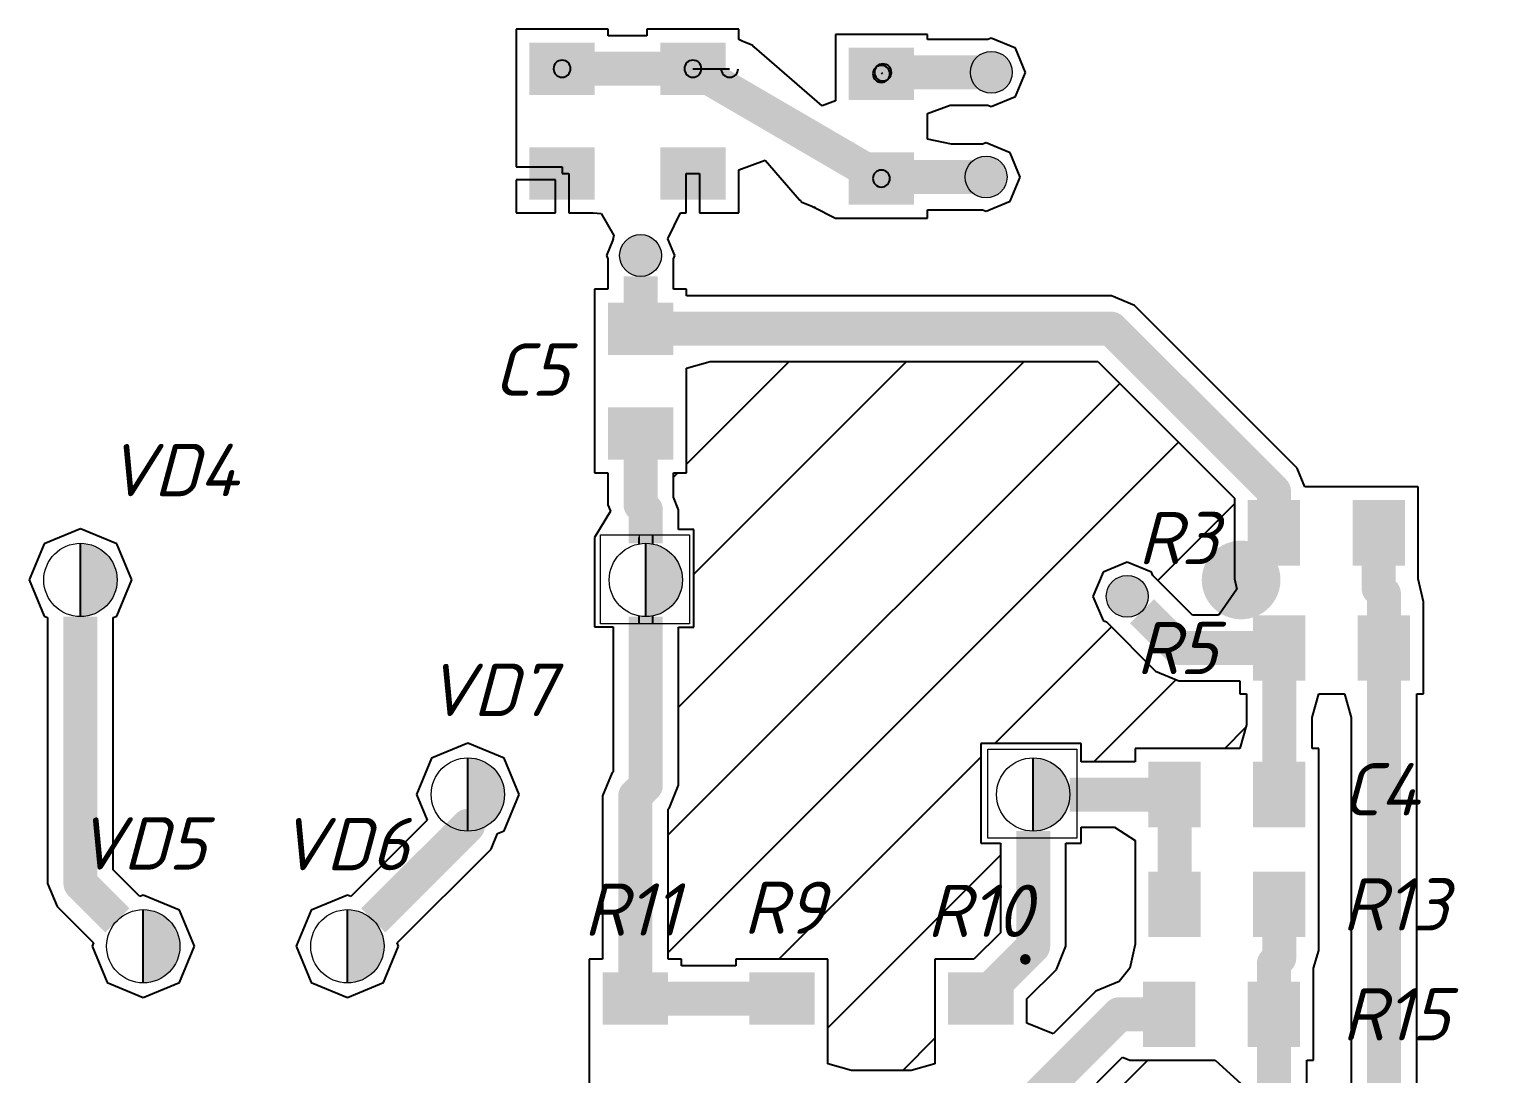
# Model space of a CAD drawing. Header units: millimetres. Extents: x -963 to 6553, y -1367 to 496.
# Drawn here: x 783.12 to 811.04, y 211.95 to 231.91 of the extents above; entities that cross this region are included whole.
import ezdxf

# ---------------------------------------------------------------- set-up
doc = ezdxf.new("R2010")
doc.units = ezdxf.units.MM
doc.header["$LTSCALE"] = 0.5
doc.layers.add('2-штриховка', color=7, linetype='Continuous', true_color=0x00c7c7)
doc.layers.add('4-текст', color=7, linetype='Continuous', true_color=0x00ad00)
doc.layers.add('BottomSolder', color=6, linetype='Continuous', plot=False)
for name, color, linetype in [('TopLayer', 1, 'Continuous'), ('TopOverlay', 2, 'Continuous'), ('TopPaste', 8, 'Continuous')]:
    doc.layers.add(name, color=color, linetype=linetype)
doc.layers.add('Для ПП', color=30, linetype='Continuous', lineweight=20)
doc.styles.get("Standard").update_dxf_attribs({"font": 'isocpeui.ttf', "width": 0.9})

msp = doc.modelspace()

# ---------------------------------------------------------------- hatches: boundary and pattern name
at = {"layer": '2-штриховка'}
h = msp.add_hatch(color=256, dxfattribs=at)
h.dxf.hatch_style = 1
h.paths.add_polyline_path([(801.0949784580497, 231.0876046878223, 1), (801.8949784580496, 231.0876046878223, 1)])
h = msp.add_hatch(color=256, dxfattribs=at)
h.dxf.hatch_style = 1
h.paths.add_polyline_path([(800.99497590706, 229.0876035200001, 1), (801.79497590706, 229.0876035200001, 1)])
h = msp.add_hatch(color=256, dxfattribs=at)
h.dxf.hatch_style = 1
h.paths.add_polyline_path([(794.3949764070601, 227.58760398, 1), (795.19497640706, 227.58760398, 1)])
h = msp.add_hatch(dxfattribs=at)
h.set_pattern_fill('ANSI31', color=256, scale=0.5)
h.set_pattern_definition([(45, (700.0405685470602, 0), (-1.122532015133644, 1.122532015133644), [])])
h.paths.add_polyline_path([(806.1409862270601, 222.94850734), (803.5286190870601, 225.56087448), (796.1245952870601, 225.56087448), (795.6739865870601, 225.43357984), (795.6739865870601, 224.94158438), (795.6739840470601, 223.43358638), (795.4216909270601, 223.43358638), (795.4216909270601, 222.9665642), (795.5216653270601, 222.72520578), (795.5216653270601, 222.3501902067328), (795.8151370350298, 222.3501902067328), (795.8151370350299, 220.4866072474536), (795.5216653270616, 220.4866072474538), (795.5216653270601, 217.46420538), (795.3216657270601, 216.9813635543701), (795.3216657270601, 214.14160598), (795.5739588470601, 214.14160598), (795.5739588470601, 214.01431388), (796.6159532070601, 214.01431388), (796.6159532070601, 214.14160598), (798.3739532470601, 214.14160598), (798.3739532470601, 212.64161152), (798.3739557870601, 212.63360798), (798.3739557870601, 212.14161252), (798.8245644870601, 212.01431788), (799.9653851670602, 212.01431788), (800.4159938670601, 212.14161252), (800.4159938670601, 212.63360798), (800.4159964070601, 214.14160598), (801.1626979870601, 214.14160598), (801.6682875270601, 214.64719552), (801.6682875270601, 216.3605210329274), (801.2955356901981, 216.3605210329274), (801.2955356901981, 218.263843768956), (803.2139717845217, 218.2638437689562), (803.2139717845217, 217.91428068), (804.2409646270602, 217.91428068), (804.2409646270602, 218.1665738), (805.7409590870601, 218.1665738), (805.7489626270601, 218.16657634), (806.2409580870601, 218.16657634), (806.3682527270602, 218.61718504), (806.3682527270602, 219.20856816), (806.2409606270602, 219.20856816), (806.2409606270602, 219.46086128), (805.0776152270602, 219.46086128), (804.6344665070601, 219.64441946), (803.6940162670602, 220.5848697), (803.6286976270601, 220.61192578), (803.4372146470602, 221.07420578), (803.6286976270601, 221.53648578), (804.0909776270602, 221.72796876), (804.5532576270601, 221.53648578), (804.5803137070601, 221.47116714), (805.3372057670601, 220.71427508), (805.8214389870601, 220.71427508), (805.8551498670602, 220.73321586), (806.1833407270601, 221.21427662), (806.1409836870602, 221.40856376), (806.1409862270601, 221.42516012)])
h.paths.add_polyline_path([(806.2682783270601, 210.59716552), (806.2682783270601, 211.76130594), (805.7682793270601, 212.20857708), (805.6489856870602, 212.20857708), (804.1409927670601, 212.20858216), (804.1409927670601, 212.20857962), (804.0017296470602, 212.26626556), (802.6799263470601, 210.94446226), (802.1739964470602, 210.7348992680284), (802.1739964470602, 210.63361198), (800.4159964070601, 210.63361198), (800.4159964070601, 210.76090408), (799.3074845270602, 210.76090408), (799.3074845270602, 203.41408362), (799.8074835270601, 203.15047988), (799.9113695270602, 203.22161766), (799.9113695270602, 203.98066618), (800.0949277070602, 204.4238149)])
h.paths.add_polyline_path([(805.0644707270601, 206.91365498), (804.5644717270601, 207.12076404), (801.1647833270601, 203.72107564), (801.1647833270601, 202.62760818), (800.9812251470602, 202.18445946), (799.2912107470601, 200.49444506), (798.8480620270601, 200.31088688), (798.1597753670601, 200.31088688), (798.1486273070601, 200.2839705), (797.4950040270602, 200.0132319), (796.8413807470602, 200.2839705), (796.5706421470601, 200.93759378), (796.6511017270601, 201.13183774), (796.3170104470602, 201.63183928), (795.9640444270601, 201.63183928), (795.5208957070602, 201.81539746), (795.4836313670602, 201.8526618), (795.0216917270601, 201.66131852), (795.0216917270601, 198.03025644), (795.0489916470601, 197.54156298), (795.1238505270601, 197.0725723), (795.4663263470601, 196.9307133), (795.6827673670601, 196.71427228), (796.4160044070601, 196.71427228), (796.4160044070601, 196.84156438), (798.1740044470602, 196.84156438), (798.1740044470602, 196.71427228), (799.5133870870601, 196.71427228), (799.5298285070602, 196.7307137), (799.6409941470602, 196.77675882), (799.6409941470602, 197.14156378), (805.0644707270601, 197.14156378)])
h.paths.add_polyline_path([(805.0644707270601, 195.43356618), (799.6409941470602, 195.43356618), (799.6409941470602, 195.46085848), (798.6212806670601, 195.46085848), (798.1740095270601, 194.96085948), (798.1740095270601, 194.84156584), (798.1740044470602, 193.33357038), (797.9217113270602, 193.33357038), (797.9217113270602, 192.72799628), (798.0950053670601, 192.26605664), (798.7868937470602, 191.9794659), (798.8138939470601, 191.91428188), (799.6409941470602, 191.91428188), (799.6409941470602, 191.94157418), (805.0644707270601, 191.94157418)])
h.paths.add_polyline_path([(831.3682535270601, 156.3104491), (831.2265316870602, 156.36915104), (830.9082392070601, 157.13757978), (831.1664175070601, 157.76088054), (830.9281223270601, 158.26088208), (825.2212782670601, 158.26088208), (825.0596174270601, 158.08016362), (825.2200692270601, 157.51853152), (825.2242856270601, 157.51429988), (825.6949984270601, 157.51429988), (826.1381471470601, 157.3307417), (827.1039288070601, 156.36496004), (827.7722822426373, 156.1437432208475), (828.0614096523865, 155.48759578), (827.7722822426373, 154.7914282417014), (827.0926823798756, 154.5382409986712), (826.4504659149271, 154.8126273809079), (826.2176313670601, 155.4786626), (825.4354078870601, 156.26088608), (824.7740020470601, 156.26088608), (824.7740020470601, 156.13359398), (823.3104845270601, 156.13359398), (823.3104845270601, 151.75837032), (827.6002016270601, 147.46865322), (827.8949940270601, 147.59076118), (828.8164933270601, 147.20906268), (829.1981918270601, 146.28756338), (828.8164933270601, 145.36606408), (828.6270144070601, 145.28757808), (828.6270144070601, 144.78757908), (828.8164933270601, 144.70909308), (829.0820350870601, 144.06801994), (829.6601314670601, 143.93900826), (831.3682535270601, 145.64713032)])
h = msp.add_hatch(color=256, dxfattribs=at)
h.dxf.hatch_style = 1
h.paths.add_polyline_path([(784.0949800270602, 222.08759098), (784.0949800270602, 220.68759098, 0.4142135623730951), (784.7949800270602, 221.38759098, 0.4142135623730951)])
h = msp.add_hatch(color=256, dxfattribs=at)
h.dxf.hatch_style = 1
h.paths.add_polyline_path([(794.89495842706, 222.0875909800001), (794.89495842706, 220.6875909800001, 0.4142135623730951), (795.5949584270601, 221.3875909800001, 0.4142135623730951)])
h = msp.add_hatch(color=256, dxfattribs=at)
h.dxf.hatch_style = 1
h.paths.add_polyline_path([(803.6909776270602, 221.0742057799999, 1), (804.4909776270601, 221.0742057799999, 1)])
h = msp.add_hatch(color=256, dxfattribs=at)
h.dxf.hatch_style = 1
h.paths.add_polyline_path([(791.4949652270601, 217.98757378), (791.4949652270601, 216.58757378, 0.4142135623730951), (792.1949652270602, 217.28757378, 0.4142135623730951)])
h = msp.add_hatch(color=256, dxfattribs=at)
h.dxf.hatch_style = 1
h.paths.add_polyline_path([(802.2949942320478, 217.9875737037497), (802.2949942320478, 216.5875737037497, 0.4142135623730951), (802.9949942320478, 217.2875737037497, 0.4142135623730951)])
h = msp.add_hatch(color=256, dxfattribs=at)
h.dxf.hatch_style = 1
h.paths.add_polyline_path([(785.2949776270601, 215.08760498), (785.2949776270601, 213.68760498, 0.4142135623730951), (785.9949776270602, 214.38760498, 0.4142135623730951)])
h = msp.add_hatch(color=256, dxfattribs=at)
h.dxf.hatch_style = 1
h.paths.add_polyline_path([(789.1949952270601, 215.08760498), (789.1949952270601, 213.68760498, 0.4142135623730951), (789.8949952270601, 214.38760498, 0.4142135623730951)])

# ---------------------------------------------------------------- linework, layer by layer
at = {"layer": '4-текст'}
for p, q in [((784.0949800270602, 220.68759098), (784.0949800270602, 222.08759098)), ((794.89495842706, 220.6875909800001), (794.89495842706, 222.0875909800001)), ((791.4949652270601, 216.58757378), (791.4949652270601, 217.98757378)), ((802.2949942320478, 216.5875737037497), (802.2949942320478, 217.9875737037497)), ((785.2949776270601, 213.68760498), (785.2949776270601, 215.08760498)), ((789.1949952270601, 213.68760498), (789.1949952270601, 215.08760498))]:
    msp.add_line(p, q, dxfattribs=at)
at = {"layer": 'BottomSolder', "const_width": 0.7515987}
msp.add_lwpolyline([(806.6428267684454, 221.38759098, 1), (805.8912255284454, 221.38759098, 1)], format="xyb", close=True, dxfattribs=at)
at = {"layer": 'TopLayer'}
for p, q in [((794.1739616470601, 231.91159838), (792.4159616070601, 231.91159838)), ((792.4159616070601, 231.91159838), (792.4159616070601, 230.41160392)), ((794.1739616470601, 231.78430628), (794.1739616470601, 231.91159838)), ((794.9159820070602, 231.78430628), (794.1739616470601, 231.78430628)), ((796.6739820470601, 231.91159838), (794.9159820070602, 231.91159838)), ((794.9159820070602, 231.91159838), (794.9159820070602, 231.78430628)), ((796.6739820470601, 231.71664322), (796.6739820470601, 231.91159838)), ((800.2739748470601, 231.81157318), (798.5159748070602, 231.81157318)), ((798.5159748070602, 231.81157318), (798.5159748070602, 230.54123282)), ((800.2739748470601, 231.7143115), (800.2739748470601, 231.81157318)), ((801.4949782470601, 231.74136758), (801.4296596070601, 231.7143115)), ((801.9572582470602, 231.5498846), (801.4949782470601, 231.74136758)), ((796.7381246670601, 231.6843395), (796.6739820470601, 231.71664322)), ((796.9399327470601, 231.6007481), (796.7381246670601, 231.6843395)), ((796.9493739270602, 231.57795414), (796.9399327470601, 231.6007481)), ((796.9714135070601, 231.56685434), (796.9493739270602, 231.57795414)), ((798.2659753070602, 230.44833232), (796.9714135070601, 231.56685434)), ((801.4296596070601, 231.7143115), (800.2739748470601, 231.7143115)), ((802.1487412270601, 231.0876046), (801.9572582470602, 231.5498846)), ((795.7949820270601, 231.15759938), (796.4967840270601, 231.15759938)), ((799.3949748270601, 231.05757418), (799.4250052470601, 231.0876046)), ((801.9572582470602, 230.6253246), (802.1487412270601, 231.0876046)), ((801.4949782470601, 230.43384162), (801.9572582470602, 230.6253246)), ((792.4159616070601, 230.41160392), (792.4159590670602, 230.40360038)), ((792.4159590670602, 230.40360038), (792.4159590670602, 229.91160238)), ((798.5159748070602, 230.54123282), (798.2659753070602, 230.44833232)), ((800.2739773870601, 230.30357264), (800.71213500706, 230.4608977)), ((800.71213500706, 230.4608977), (801.4296596070601, 230.4608977)), ((801.4296596070601, 230.4608977), (801.4949782470601, 230.43384162)), ((800.2739773870601, 229.81157972), (800.2739773870601, 230.30357264)), ((792.4159590670602, 229.91160238), (792.4159616070601, 229.90359884)), ((792.4159616070601, 229.90359884), (792.4159616070601, 229.28459576)), ((800.7370320870601, 229.71431042), (800.2739773870601, 229.81157972)), ((801.3296572670602, 229.71431042), (800.7370320870601, 229.71431042)), ((801.3949759070601, 229.7413665), (801.3296572670602, 229.71431042)), ((801.8572559070601, 229.54988352), (801.3949759070601, 229.7413665)), ((802.0487388870602, 229.08760352), (801.8572559070601, 229.54988352)), ((792.4159616070601, 229.28459576), (793.2949590870602, 229.28459576)), ((793.2949590870602, 229.28459576), (793.2949590870602, 229.15759576)), ((796.6739820470601, 229.22672186), (797.1739810470601, 229.41252286)), ((796.6739820470601, 228.40360438), (796.6739820470601, 229.22672186)), ((797.1739810470601, 229.41252286), (797.8329205470601, 228.64832322)), ((793.1679590870601, 229.03059576), (792.4159616070601, 229.03059576)), ((792.4159616070601, 229.03059576), (792.4159616070601, 228.40360438)), ((793.1679590870601, 228.40360438), (793.1679590870601, 229.03059576)), ((793.2949590870602, 229.15759576), (793.4219590870601, 229.15759576)), ((793.4219590870601, 229.15759576), (793.4219590870601, 228.40360438)), ((795.6679693270602, 228.40360438), (795.6679693270602, 229.15760592)), ((795.6679693270602, 229.15760592), (795.9219693270601, 229.15760592)), ((795.9219693270601, 229.15760592), (795.9219693270601, 228.40360438)), ((801.8572559070601, 228.62532352), (802.0487388870602, 229.08760352)), ((792.4159616070601, 228.40360438), (793.1679590870601, 228.40360438)), ((793.4219590870601, 228.40360438), (793.7229490870601, 228.40360438)), ((793.7229490870601, 228.40360438), (793.8904976470601, 228.40360184)), ((793.8904976470601, 228.40360184), (794.0422270870602, 228.38778272)), ((794.0422270870602, 228.38778272), (794.2816424070601, 227.971431)), ((795.3178481070601, 227.90360284), (795.5568163870602, 228.40360438)), ((795.5568163870602, 228.40360438), (795.6679693270602, 228.40360438)), ((795.9219693270601, 228.40360438), (796.6739820470601, 228.40360438)), ((797.8329205470601, 228.64832322), (797.8549601270602, 228.63722342)), ((797.8549601270602, 228.63722342), (797.8644013070601, 228.61442946)), ((797.8644013070601, 228.61442946), (798.0662093870601, 228.53083806)), ((798.0662093870601, 228.53083806), (798.1025339270601, 228.51254498)), ((798.1339918270602, 228.49664458), (798.1023154870601, 228.5126542)), ((798.1023154870601, 228.5126542), (798.1025313870601, 228.51254244)), ((798.1025313870601, 228.51254244), (798.5159798870601, 228.3035741)), ((798.1025339270601, 228.51254498), (798.1339918270602, 228.49664458)), ((800.2739748470601, 228.30357918), (800.2739748470601, 228.46089662)), ((800.2739748470601, 228.46089662), (801.3296572670602, 228.46089662)), ((801.3296572670602, 228.46089662), (801.3949759070601, 228.43384054)), ((801.3949759070601, 228.43384054), (801.8572559070601, 228.62532352)), ((798.5159798870601, 228.3035741), (798.5159824270601, 228.30357918)), ((798.5159824270601, 228.30357918), (800.2739748470601, 228.30357918)), ((794.2693107070601, 227.89686422), (794.1412134270602, 227.58760398)), ((794.2816424070601, 227.971431), (794.2674031670601, 227.8922592)), ((794.2674031670601, 227.8922592), (794.2693107070601, 227.89686422)), ((795.4487393870601, 227.58760398), (795.3178481070601, 227.90360284)), ((794.1412134270602, 227.58760398), (794.1682695070601, 227.52228534)), ((795.4216833070601, 227.52228534), (795.4487393870601, 227.58760398)), ((794.1682695070601, 227.52228534), (794.1682695070601, 226.94158038)), ((795.4216833070601, 226.94158038), (795.4216833070601, 227.52228534)), ((794.1682695070601, 226.94158038), (793.9159840070602, 226.94158038)), ((793.9159840070602, 226.94158038), (793.9159840070602, 225.44158592)), ((795.6739840470601, 226.94158038), (795.4216833070601, 226.94158038)), ((795.6739840470601, 226.81428828), (795.6739840470601, 226.94158038)), ((803.7882096270602, 226.81428828), (795.6739840470601, 226.81428828)), ((804.2313583470601, 226.6307301), (803.7882096270602, 226.81428828)), ((807.3381339470601, 223.5239545), (804.2313583470601, 226.6307301)), ((793.9159840070602, 225.44158592), (793.9159814670601, 225.43358238)), ((793.9159814670601, 225.43358238), (793.9159814670601, 224.94158438)), ((795.6739865870601, 225.43357984), (796.1245952870601, 225.56087448)), ((795.6739865870601, 224.94158438), (795.6739865870601, 225.43357984)), ((796.1245952870601, 225.56087448), (803.5286190870601, 225.56087448)), ((803.5286190870601, 225.56087448), (806.1409862270601, 222.94850734)), ((793.9159814670601, 224.94158438), (793.9159840070602, 224.93358084)), ((793.9159840070602, 224.93358084), (793.9159840070602, 223.43358638)), ((795.6739840470601, 224.93358084), (795.6739865870601, 224.94158438)), ((795.6739840470601, 223.43358638), (795.6739840470601, 224.93358084)), ((793.9159840070602, 223.43358638), (794.1682771270602, 223.43358638)), ((794.1682771270602, 223.43358638), (794.1682771270602, 222.82518018)), ((795.4216909270601, 222.9665642), (795.4216909270601, 223.43358638)), ((795.4216909270601, 223.43358638), (795.6739840470601, 223.43358638)), ((807.4861702270601, 223.1665638), (807.3381339470601, 223.5239545)), ((807.6409806870602, 223.1665638), (807.4861702270601, 223.1665638)), ((807.6489842270602, 223.16656634), (807.6409806870602, 223.1665638)), ((808.1409822270601, 223.16656634), (807.6489842270602, 223.16656634)), ((808.1489857670601, 223.1665638), (808.1409822270601, 223.16656634)), ((809.6489802270602, 223.1665638), (808.1489857670601, 223.1665638)), ((809.6489802270602, 221.40857138), (809.6489802270602, 223.1665638)), ((794.1682771270602, 222.82518018), (794.2194708270601, 222.70158886)), ((795.5216653270601, 222.72520578), (795.4216909270601, 222.9665642)), ((806.1409862270601, 222.94850734), (806.1409862270601, 221.42516012)), ((794.2194708270601, 222.70158886), (793.9161998195033, 222.20158732)), ((795.5216653270601, 222.3501902067328), (795.5216653270601, 222.72520578)), ((784.0949800270602, 222.36607264), (783.4030891070602, 222.0794819)), ((784.7868709470602, 222.0794819), (784.0949800270602, 222.36607264)), ((795.0219558870585, 222.25158224), (795.0219558870585, 222.0759743362442)), ((795.8151370350298, 222.3501902067328), (795.5216653270601, 222.3501902067328)), ((795.8151370350299, 220.4866072474536), (795.8151370350298, 222.3501902067328)), ((783.4030891070602, 222.0794819), (783.1164983670601, 221.38759098)), ((785.0734616870601, 221.38759098), (784.7868709470602, 222.0794819)), ((793.9161998195033, 222.20158732), (793.9161998195035, 220.4924687388629)), ((794.7679558870586, 222.0759733990327), (794.7679558870586, 222.2015822400001)), ((804.0909776270602, 221.72796876), (803.6286976270601, 221.53648578)), ((804.5532576270601, 221.53648578), (804.0909776270602, 221.72796876)), ((803.6286976270601, 221.53648578), (803.4372146470602, 221.07420578)), ((804.5803137070601, 221.47116714), (804.5532576270601, 221.53648578)), ((805.3372057670601, 220.71427508), (804.5803137070601, 221.47116714)), ((806.1409862270601, 221.42516012), (806.1409836870602, 221.40856376)), ((806.1409836870602, 221.40856376), (806.1833407270601, 221.21427662)), ((809.6489853070601, 221.4085663), (809.6489802270602, 221.40857138)), ((809.7489622470601, 220.96656566), (809.6489853070601, 221.4085663)), ((783.1164983670601, 221.38759098), (783.4030891070602, 220.69570006)), ((784.7868709470602, 220.69570006), (785.0734616870601, 221.38759098)), ((806.1833407270601, 221.21427662), (805.8551498670602, 220.73321586)), ((803.4372146470602, 221.07420578), (803.6286976270601, 220.61192578)), ((809.7489546270601, 220.94997438), (809.7489597070602, 220.96656312)), ((809.7489546270601, 219.20856816), (809.7489546270601, 220.94997438)), ((809.7489597070602, 220.96656312), (809.7489622470601, 220.96656566)), ((783.4030891070602, 220.69570006), (783.4682731270601, 220.66869986)), ((783.4682731270601, 220.66869986), (783.4682731270601, 215.58760258)), ((784.7216869270601, 220.66869986), (784.7868709470602, 220.69570006)), ((784.7216869270601, 215.84719312), (784.7216869270601, 220.66869986)), ((794.7679558870586, 220.55158224), (794.7679558870586, 220.6992085609675)), ((795.0219558870585, 220.6992076237559), (795.0219558870585, 220.55158224)), ((803.6286976270601, 220.61192578), (803.6940162670602, 220.5848697)), ((803.6940162670602, 220.5848697), (804.6344665070601, 219.64441946)), ((805.8214389870601, 220.71427508), (805.3372057670601, 220.71427508)), ((805.8551498670602, 220.73321586), (805.8214389870601, 220.71427508)), ((793.9161998195032, 220.4924687388629), (794.2682515270601, 220.492468738863)), ((794.2682515270601, 220.492468738863), (794.2682515270601, 217.72379592)), ((795.5216653270601, 217.46420538), (795.5216653270616, 220.4866072474537)), ((795.5216653270601, 220.4866072474538), (795.8151370350299, 220.4866072474536)), ((804.6344665070601, 219.64441946), (805.0776152270602, 219.46086128)), ((805.0776152270602, 219.46086128), (806.2409606270602, 219.46086128)), ((806.2409606270602, 219.46086128), (806.2409606270602, 219.20856816)), ((806.2409606270602, 219.20856816), (806.3682527270602, 219.20856816)), ((806.3682527270602, 219.20856816), (806.3682527270602, 218.61718504)), ((807.6216665270601, 218.75795692), (807.7489611670601, 219.20856562)), ((807.7489611670601, 219.20856562), (808.2409540870601, 219.20856562)), ((808.2409540870601, 219.20856562), (808.3682487270602, 218.75795692)), ((809.6216625270602, 186.58481832), (809.6216625270602, 219.20856816)), ((809.6216625270602, 219.20856816), (809.7489546270601, 219.20856816)), ((806.3682527270602, 218.61718504), (806.2409580870601, 218.16657634)), ((807.6216665270601, 218.1665738), (807.6216665270601, 218.75795692)), ((808.3682487270602, 218.75795692), (808.3682487270602, 186.32522778)), ((791.4949652270601, 218.26605544), (790.8030743070601, 217.9794647)), ((792.1868561470601, 217.9794647), (791.4949652270601, 218.26605544)), ((803.2139717845216, 218.2638437689562), (801.2955356901981, 218.263843768956)), ((801.2955356901981, 218.263843768956), (801.2955356901981, 216.3605210329274)), ((803.2139717845217, 217.91428068), (803.2139717845217, 218.2638437689562)), ((805.7409590870601, 218.1665738), (804.2409646270602, 218.1665738)), ((804.2409646270602, 218.1665738), (804.2409646270602, 217.91428068)), ((805.7489626270601, 218.16657634), (805.7409590870601, 218.1665738)), ((806.2409580870601, 218.16657634), (805.7489626270601, 218.16657634)), ((807.7489586270601, 218.1665738), (807.6216665270601, 218.1665738)), ((807.7489586270601, 216.56660494), (807.7489586270601, 218.1665738)), ((790.8030743070601, 217.9794647), (790.5164835670602, 217.28757378)), ((792.4734468870602, 217.28757378), (792.1868561470601, 217.9794647)), ((804.2409646270602, 217.91428068), (803.2139717845217, 217.91428068)), ((794.2518101070601, 217.7073545), (794.0682519270601, 217.26420578)), ((794.2682515270601, 217.72379592), (794.2518101070601, 217.7073545)), ((790.5164835670602, 217.28757378), (790.7192187470602, 216.79812594)), ((792.1868561470601, 216.59568286), (792.4734468870602, 217.28757378)), ((794.0682519270601, 217.26420578), (794.0682519270601, 214.14160598)), ((795.3381071470601, 217.02105666), (795.5216653270601, 217.46420538)), ((795.3216657270601, 217.00461524), (795.3381071470601, 217.02105666)), ((795.3216657270601, 214.14160598), (795.3216657270601, 217.00461524)), ((790.7192187470602, 216.79812594), (789.2601792470601, 215.33908644)), ((803.2139717845217, 216.66086688), (803.8454612270601, 216.66086688)), ((803.2139717845222, 216.3605210329274), (803.2139717845217, 216.66086688)), ((803.8454612270601, 216.66086688), (804.2409595470601, 216.40856868)), ((791.9381139470601, 216.24442626), (792.0622259670602, 216.5440599)), ((792.0622259670602, 216.5440599), (792.1868561470601, 216.59568286)), ((804.2409595470601, 216.40856868), (804.2409595470601, 216.06660086)), ((807.7489611670601, 216.40857376), (807.7489586270601, 216.56660494)), ((807.7489611670601, 216.0666034), (807.7489611670601, 216.40857376)), ((790.1464766870602, 214.452789), (791.9381139470601, 216.24442626)), ((801.2955356901981, 216.3605210329274), (801.6682875270601, 216.3605210329274)), ((801.6682875270601, 216.3605210329274), (801.6682875270601, 214.64719552)), ((802.9217013270601, 214.38760498), (802.9217013270601, 216.3605210329274)), ((802.9217013270601, 216.3605210329274), (803.2139717845222, 216.3605210329279)), ((785.2297936070601, 215.33908644), (784.7216869270601, 215.84719312)), ((804.2409595470601, 216.06660086), (804.2409646270602, 216.06660086)), ((804.2409646270602, 216.06660086), (804.2409646270602, 214.4251665)), ((807.7489586270601, 215.90857222), (807.7489611670601, 216.0666034)), ((807.7489586270601, 214.42516904), (807.7489586270601, 215.90857222)), ((783.4682731270601, 215.58760258), (783.6518313070601, 215.14445386)), ((785.2949776270601, 215.36608664), (785.2297936070601, 215.33908644)), ((785.9868685470601, 215.0794959), (785.2949776270601, 215.36608664)), ((789.1949952270601, 215.36608664), (788.5031043070601, 215.0794959)), ((789.2601792470601, 215.33908644), (789.1949952270601, 215.36608664)), ((783.6518313070601, 215.14445386), (784.3434961670602, 214.452789)), ((786.2734592870601, 214.38760498), (785.9868685470601, 215.0794959)), ((788.5031043070601, 215.0794959), (788.2165135670601, 214.38760498)), ((784.3434961670602, 214.452789), (784.3164959670602, 214.38760498)), ((790.1734768870601, 214.38760498), (790.1464766870602, 214.452789)), ((801.6682875270601, 214.64719552), (801.1626979870601, 214.14160598)), ((804.2409646270602, 214.4251665), (804.1409876870601, 213.96658474)), ((807.7489637070602, 214.3086059), (807.7489586270601, 214.42516904)), ((784.3164959670602, 214.38760498), (784.6030867070601, 213.69571406)), ((785.9868685470601, 213.69571406), (786.2734592870601, 214.38760498)), ((788.2165135670601, 214.38760498), (788.5031043070601, 213.69571406)), ((789.8868861470602, 213.69571406), (790.1734768870601, 214.38760498)), ((802.7381431470601, 213.94445626), (802.9217013270601, 214.38760498)), ((807.6489867670601, 213.96657712), (807.7489662470601, 214.3086059)), ((807.7489662470601, 214.3086059), (807.7489637070602, 214.3086059)), ((794.0682519270601, 214.14160598), (793.8159588070602, 214.14160598)), ((793.8159588070602, 214.14160598), (793.8159588070602, 212.64161152)), ((795.5739588470601, 214.14160598), (795.3216657270601, 214.14160598)), ((795.5739588470601, 214.01431388), (795.5739588470601, 214.14160598)), ((796.6159532070601, 214.01431388), (795.5739588470601, 214.01431388)), ((798.3739532470601, 214.14160598), (796.6159532070601, 214.14160598)), ((796.6159532070601, 214.14160598), (796.6159532070601, 214.01431388)), ((798.3739532470601, 212.64161152), (798.3739532470601, 214.14160598)), ((801.1626979870601, 214.14160598), (800.4159964070601, 214.14160598)), ((800.4159964070601, 214.14160598), (800.4159964070601, 212.64161152)), ((802.1739964470602, 213.38030956), (802.7381431470601, 213.94445626)), ((804.1409876870601, 213.96658474), (803.9367462870601, 213.71428908)), ((807.6489842270602, 213.96657458), (807.6489867670601, 213.96657712)), ((807.6489842270602, 212.20858216), (807.6489842270602, 213.96657458)), ((784.6030867070601, 213.69571406), (785.2949776270601, 213.40912332)), ((785.2949776270601, 213.40912332), (785.9868685470601, 213.69571406)), ((788.5031043070601, 213.69571406), (789.1949952270601, 213.40912332)), ((789.1949952270601, 213.40912332), (789.8868861470602, 213.69571406)), ((803.9367462870601, 213.71428908), (803.4936001070602, 213.5307309)), ((802.1739964470602, 212.9182353), (802.1739964470602, 213.38030956)), ((803.4936001070602, 213.5307309), (802.6739954470601, 212.71112624)), ((802.6739954470601, 212.71112624), (802.1739964470602, 212.9182353)), ((793.8159588070602, 212.64161152), (793.8159562670602, 212.63360798)), ((793.8159562670602, 212.63360798), (793.8159562670602, 212.14160998)), ((798.3739557870601, 212.63360798), (798.3739532470601, 212.64161152)), ((798.3739557870601, 212.14161252), (798.3739557870601, 212.63360798)), ((800.4159964070601, 212.64161152), (800.4159938670601, 212.63360798)), ((800.4159938670601, 212.63360798), (800.4159938670601, 212.14161252)), ((802.6799263470601, 210.94446226), (804.0017296470602, 212.26626556)), ((804.0017296470602, 212.26626556), (804.1409927670601, 212.20857962)), ((804.1409927670601, 212.20857962), (804.1409927670601, 212.20858216)), ((804.1409927670601, 212.20858216), (805.6489856870602, 212.20858216)), ((805.6489856870602, 212.20858216), (805.6489856870602, 212.20857708)), ((805.6489856870602, 212.20857708), (805.7682793270601, 212.20857708)), ((805.7682793270601, 212.20857708), (806.2682783270601, 211.76130594)), ((807.5216921270602, 210.33757498), (807.5216921270602, 212.20858216)), ((807.5216921270602, 212.20858216), (807.6489842270602, 212.20858216)), ((793.8159562670602, 212.14160998), (793.8159588070602, 212.13360644)), ((793.8159588070602, 212.13360644), (793.8159588070602, 210.63361198)), ((798.8245644870601, 212.01431788), (798.3739557870601, 212.14161252)), ((799.9653851670602, 212.01431788), (798.8245644870601, 212.01431788)), ((800.4159938670601, 212.14161252), (799.9653851670602, 212.01431788))]:
    msp.add_line(p, q, dxfattribs=at)
at = {"layer": 'TopLayer', "const_width": 0.6500012399999999}
for points in [[(793.5625097760706, 231.1575992921777), (795.6324829870601, 231.15759938)], [(795.7949820270601, 231.15759938), (799.3949748270602, 229.05757818)], [(799.4250052470602, 231.0876046), (801.4949784580497, 231.0876046878223)], [(799.3250026960704, 229.0876034321778), (801.39497590706, 229.0876035200001)], [(794.7949764070601, 226.187589), (794.7949764070601, 227.18760398)], [(794.7949764070601, 226.187589), (794.7949840270602, 226.18758138)], [(795.3533776270601, 226.18758138), (803.7882096270602, 226.18758138)], [(803.7882096270602, 226.18758138), (806.8949852270601, 223.08080578)], [(794.7949840270602, 222.82518018), (794.7949840270602, 224.18758538)], [(806.8949852270601, 222.28756378), (806.8949852270601, 223.08080578)], [(794.7949840270602, 222.82518018), (794.8949584270601, 222.72520578)], [(794.8949584270601, 222.0875909800001), (794.8949584270601, 222.72520578)], [(808.8949812270602, 221.22498018), (808.8949812270602, 222.28756378)], [(808.8949812270602, 221.22498018), (808.9949556270601, 221.12500578)], [(808.9949556270601, 220.08756818), (808.9949556270601, 221.12500578)], [(784.0949800270602, 215.58760258), (784.0949800270602, 220.68759098)], [(794.8949584270601, 217.46420538), (794.89495842706, 220.6875909800001)], [(804.3738203395347, 220.7913630675253), (805.0776152270602, 220.08756818)], [(805.0776152270602, 220.08756818), (806.9949596270601, 220.08756818)], [(806.9949596270601, 217.28757378), (806.9949596270601, 220.08756818)], [(808.9949556270601, 186.32522778), (808.9949556270601, 220.08756818)], [(794.6949588270601, 217.26420578), (794.8949584270601, 217.46420538)], [(794.6949588270601, 213.38760698), (794.6949588270601, 217.26420578)], [(802.9949942320478, 217.2875737235185), (804.9949636270601, 217.28757378)], [(804.9949636270601, 215.18760338), (804.9949636270601, 217.28757378)], [(789.6899699738907, 214.8825797268306), (791.4949652270601, 216.68757498)], [(802.2949944270601, 214.38760498), (802.2949942791203, 216.5875737037497)], [(784.0949800270602, 215.58760258), (784.8000028802295, 214.8825797268306)], [(806.9949596270601, 214.16378018), (806.9949596270601, 215.18760338)], [(801.2949964270601, 213.38760698), (802.2949944270601, 214.38760498)], [(806.8949852270601, 214.06380578), (806.9949596270601, 214.16378018)], [(806.8949852270601, 213.08758218), (806.8949852270601, 214.06380578)], [(794.6949588270601, 213.38760698), (797.4949532270601, 213.38760698)], [(802.2367776270602, 211.38761098), (803.9367488270601, 213.08758218)], [(803.9367488270601, 213.08758218), (804.8949892270601, 213.08758218)], [(806.8949852270601, 210.33757498), (806.8949852270601, 213.08758218)]]:
    msp.add_lwpolyline(points, dxfattribs=at)
at = {"layer": 'TopLayer', "const_width": 0.32500062}
for points in [[(794.6324773670601, 226.187589, 1), (794.9574754470601, 226.187589, 1)], [(794.6324773670601, 226.187589, 1), (794.9574754470601, 226.187589, 1)], [(794.6324849870601, 226.18758138, 1), (794.9574830670601, 226.18758138, 1)], [(795.1908785870602, 226.18758138, 1), (795.5158766670601, 226.18758138, 1)], [(803.6257105870601, 226.18758138, 1), (803.9507086670601, 226.18758138, 1)], [(803.6257105870601, 226.18758138, 1), (803.9507086670601, 226.18758138, 1)], [(794.6324849870601, 224.18758538, 1), (794.9574830670601, 224.18758538, 1)], [(806.7324861870601, 223.08080578, 1), (807.0574842670601, 223.08080578, 1)], [(806.7324861870601, 223.08080578, 1), (807.0574842670601, 223.08080578, 1)], [(794.6324849870601, 222.82518018, 1), (794.9574830670601, 222.82518018, 1)], [(794.6324849870601, 222.82518018, 1), (794.9574830670601, 222.82518018, 1)], [(794.7324593870601, 222.72520578, 1), (795.0574574670601, 222.72520578, 1)], [(794.7324593870601, 222.72520578, 1), (795.0574574670601, 222.72520578, 1)], [(806.7324861870601, 222.28756378, 1), (807.0574842670601, 222.28756378, 1)], [(808.7324821870601, 222.28756378, 1), (809.0574802670601, 222.28756378, 1)], [(808.7324821870601, 221.22498018, 1), (809.0574802670601, 221.22498018, 1)], [(808.7324821870601, 221.22498018, 1), (809.0574802670601, 221.22498018, 1)], [(808.8324565870602, 221.12500578, 1), (809.1574546670602, 221.12500578, 1)], [(808.8324565870602, 221.12500578, 1), (809.1574546670602, 221.12500578, 1)], [(804.9151161870601, 220.08756818, 1), (805.2401142670601, 220.08756818, 1)], [(804.9151161870601, 220.08756818, 1), (805.2401142670601, 220.08756818, 1)], [(806.8324605870602, 220.08756818, 1), (807.1574586670602, 220.08756818, 1)], [(806.8324605870602, 220.08756818, 1), (807.1574586670602, 220.08756818, 1)], [(808.8324565870602, 220.08756818, 1), (809.1574546670602, 220.08756818, 1)], [(808.8324565870602, 220.08756818, 1), (809.1574546670602, 220.08756818, 1)], [(794.7324593870601, 217.46420538, 1), (795.0574574670601, 217.46420538, 1)], [(794.7324593870601, 217.46420538, 1), (795.0574574670601, 217.46420538, 1)], [(794.5324597870601, 217.26420578, 1), (794.8574578670601, 217.26420578, 1)], [(794.5324597870601, 217.26420578, 1), (794.8574578670601, 217.26420578, 1)], [(804.8324645870601, 217.28757378, 1), (805.1574626670601, 217.28757378, 1)], [(804.8324645870601, 217.28757378, 1), (805.1574626670601, 217.28757378, 1)], [(806.8324605870602, 217.28757378, 1), (807.1574586670602, 217.28757378, 1)], [(791.3324661870602, 216.68757498, 1), (791.6574642670602, 216.68757498, 1)], [(791.3324661870602, 216.68757498, 1), (791.6574642670602, 216.68757498, 1)], [(783.9324809870601, 215.58760258, 1), (784.2574790670601, 215.58760258, 1)], [(783.9324809870601, 215.58760258, 1), (784.2574790670601, 215.58760258, 1)], [(804.8324645870601, 215.18760338, 1), (805.1574626670601, 215.18760338, 1)], [(806.8324605870602, 215.18760338, 1), (807.1574586670602, 215.18760338, 1)], [(802.1324953870601, 214.38760498, 1), (802.4574934670601, 214.38760498, 1)], [(802.1324953870601, 214.38760498, 1), (802.4574934670601, 214.38760498, 1)], [(806.8324605870602, 214.16378018, 1), (807.1574586670602, 214.16378018, 1)], [(806.8324605870602, 214.16378018, 1), (807.1574586670602, 214.16378018, 1)], [(806.7324861870601, 214.06380578, 1), (807.0574842670601, 214.06380578, 1)], [(806.7324861870601, 214.06380578, 1), (807.0574842670601, 214.06380578, 1)], [(794.5324597870601, 213.38760698, 1), (794.8574578670601, 213.38760698, 1)], [(794.5324597870601, 213.38760698, 1), (794.8574578670601, 213.38760698, 1)], [(797.3324541870601, 213.38760698, 1), (797.6574522670602, 213.38760698, 1)], [(801.1324973870601, 213.38760698, 1), (801.4574954670601, 213.38760698, 1)], [(803.7742497870601, 213.08758218, 1), (804.0992478670602, 213.08758218, 1)], [(803.7742497870601, 213.08758218, 1), (804.0992478670602, 213.08758218, 1)], [(804.7324901870601, 213.08758218, 1), (805.0574882670602, 213.08758218, 1)], [(806.7324861870601, 213.08758218, 1), (807.0574842670601, 213.08758218, 1)], [(806.7324861870601, 213.08758218, 1), (807.0574842670601, 213.08758218, 1)]]:
    msp.add_lwpolyline(points, format="xyb", close=True, dxfattribs=at)
at = {"layer": 'TopLayer'}
for centre, radius, start, end in [((793.29496162706, 231.15759938), 0.1624990400000002, 0, 180), ((795.7949820270601, 231.15759938), 0.1624990400000002, 0, 180), ((795.7949820270601, 231.15759938), 0.1624990400000002, 0, 180), ((799.3949748270602, 231.05757418), 0.1624990400000002, 0, 180), ((799.4250052470602, 231.0876046), 0.1624990400000002, 0, 180), ((799.4250052470602, 231.0876046), 0.1624990400000002, 0, 180), ((793.29496162706, 231.15759938), 0.1624990400000002, 180, 0), ((795.7949820270601, 231.15759938), 0.1624990400000002, 180, 0), ((795.7949820270601, 231.15759938), 0.1624990400000002, 180, 0), ((796.4967840270601, 231.15759938), 0.1624990399999433, 180, 0), ((796.4967840270601, 231.15759938), 0.1624990399999433, 180, 0), ((799.3949748270602, 231.05757418), 0.1624990400000002, 180, 0), ((799.4250052470602, 231.0876046), 0.1624990400000002, 180, 0), ((799.4250052470602, 231.0876046), 0.1624990400000002, 180, 0), ((799.3949748270602, 229.05757818), 0.1624990400000002, 0, 180), ((799.3949748270602, 229.05757818), 0.1624990400000002, 180, 0)]:
    msp.add_arc(centre, radius, start, end, dxfattribs=at)
for points in [[(793.9199616470602, 230.65760038), (793.9199616470602, 231.65759838), (792.6699616070601, 230.65760038), (792.6699616070601, 231.65759838)], [(796.4199820470601, 230.65760038), (796.4199820470601, 231.65759838), (795.1699820070601, 230.65760038), (795.1699820070601, 231.65759838)], [(800.0199748470601, 230.55757518), (800.0199748470601, 231.55757318), (798.7699748070601, 230.55757518), (798.7699748070601, 231.55757318)], [(793.9199616470602, 228.65760438), (793.9199616470602, 229.65760238), (792.6699616070601, 228.65760438), (792.6699616070601, 229.65760238)], [(796.4199820470601, 228.65760438), (796.4199820470601, 229.65760238), (795.1699820070601, 228.65760438), (795.1699820070601, 229.65760238)], [(800.0199748470601, 228.55757918), (800.0199748470601, 229.55757718), (798.7699748070601, 228.55757918), (798.7699748070601, 229.55757718)], [(794.1699840070601, 226.68758038), (794.1699840070601, 225.68758238), (795.4199840470601, 226.68758038), (795.4199840470601, 225.68758238)], [(794.1699840070601, 224.68758438), (794.1699840070601, 223.68758638), (795.4199840470601, 224.68758438), (795.4199840470601, 223.68758638)], [(806.3949862270601, 221.66256376), (807.3949842270601, 221.66256376), (806.3949862270601, 222.9125638), (807.3949842270601, 222.9125638)], [(808.3949822270602, 221.66256376), (809.3949802270602, 221.66256376), (808.3949822270602, 222.9125638), (809.3949802270602, 222.9125638)], [(806.4949606270601, 219.46256816), (807.4949586270601, 219.46256816), (806.4949606270601, 220.7125682), (807.4949586270601, 220.7125682)], [(808.4949566270601, 219.46256816), (809.4949546270601, 219.46256816), (808.4949566270601, 220.7125682), (809.4949546270601, 220.7125682)], [(805.4949626270601, 217.9125738), (804.4949646270601, 217.9125738), (805.4949626270601, 216.66257376), (804.4949646270601, 216.66257376)], [(807.4949586270601, 217.9125738), (806.4949606270601, 217.9125738), (807.4949586270601, 216.66257376), (806.4949606270601, 216.66257376)], [(804.4949646270601, 214.56260336), (805.4949626270601, 214.56260336), (804.4949646270601, 215.8126034), (805.4949626270601, 215.8126034)], [(806.4949606270601, 214.56260336), (807.4949586270601, 214.56260336), (806.4949606270601, 215.8126034), (807.4949586270601, 215.8126034)], [(794.0699588070602, 213.88760598), (794.0699588070602, 212.88760798), (795.3199588470601, 213.88760598), (795.3199588470601, 212.88760798)], [(798.1199532470602, 212.88760798), (798.1199532470602, 213.88760598), (796.8699532070601, 212.88760798), (796.8699532070601, 213.88760598)], [(800.6699964070601, 213.88760598), (800.6699964070601, 212.88760798), (801.9199964470602, 213.88760598), (801.9199964470602, 212.88760798)], [(805.39498822706, 213.7125822), (804.3949902270601, 213.7125822), (805.39498822706, 212.46258216), (804.3949902270601, 212.46258216)], [(807.39498422706, 213.7125822), (806.39498622706, 213.7125822), (807.39498422706, 212.46258216), (806.39498622706, 212.46258216)]]:
    msp.add_solid(points, dxfattribs=at)
at = {"layer": 'TopOverlay', "const_width": 0.0999998}
msp.add_lwpolyline([(802.1449820270602, 214.18756728, 1), (802.1449820270602, 214.08756748, 1)], format="xyb", close=True, dxfattribs=at)
msp.add_lwpolyline([(802.1449820270602, 214.18756728, 1), (802.1449820270602, 214.08756748, 1)], format="xyb", close=True, dxfattribs=at)
at = {"layer": 'TopPaste'}
for points in [[(793.9199616470602, 230.65760038), (793.9199616470602, 231.65759838), (792.6699616070601, 230.65760038), (792.6699616070601, 231.65759838)], [(796.4199820470601, 230.65760038), (796.4199820470601, 231.65759838), (795.1699820070601, 230.65760038), (795.1699820070601, 231.65759838)], [(800.0199748470601, 230.55757518), (800.0199748470601, 231.55757318), (798.7699748070601, 230.55757518), (798.7699748070601, 231.55757318)], [(793.9199616470602, 228.65760438), (793.9199616470602, 229.65760238), (792.6699616070601, 228.65760438), (792.6699616070601, 229.65760238)], [(796.4199820470601, 228.65760438), (796.4199820470601, 229.65760238), (795.1699820070601, 228.65760438), (795.1699820070601, 229.65760238)], [(800.0199748470601, 228.55757918), (800.0199748470601, 229.55757718), (798.7699748070601, 228.55757918), (798.7699748070601, 229.55757718)], [(794.1699840070601, 226.68758038), (794.1699840070601, 225.68758238), (795.4199840470601, 226.68758038), (795.4199840470601, 225.68758238)], [(794.1699840070601, 224.68758438), (794.1699840070601, 223.68758638), (795.4199840470601, 224.68758438), (795.4199840470601, 223.68758638)], [(806.3949862270601, 221.66256376), (807.3949842270601, 221.66256376), (806.3949862270601, 222.9125638), (807.3949842270601, 222.9125638)], [(808.3949822270602, 221.66256376), (809.3949802270602, 221.66256376), (808.3949822270602, 222.9125638), (809.3949802270602, 222.9125638)], [(806.4949606270601, 219.46256816), (807.4949586270601, 219.46256816), (806.4949606270601, 220.7125682), (807.4949586270601, 220.7125682)], [(808.4949566270601, 219.46256816), (809.4949546270601, 219.46256816), (808.4949566270601, 220.7125682), (809.4949546270601, 220.7125682)], [(805.4949626270601, 217.9125738), (804.4949646270601, 217.9125738), (805.4949626270601, 216.66257376), (804.4949646270601, 216.66257376)], [(807.4949586270601, 217.9125738), (806.4949606270601, 217.9125738), (807.4949586270601, 216.66257376), (806.4949606270601, 216.66257376)], [(804.4949646270601, 214.56260336), (805.4949626270601, 214.56260336), (804.4949646270601, 215.8126034), (805.4949626270601, 215.8126034)], [(806.4949606270601, 214.56260336), (807.4949586270601, 214.56260336), (806.4949606270601, 215.8126034), (807.4949586270601, 215.8126034)], [(794.0699588070602, 213.88760598), (794.0699588070602, 212.88760798), (795.3199588470601, 213.88760598), (795.3199588470601, 212.88760798)], [(798.1199532470602, 212.88760798), (798.1199532470602, 213.88760598), (796.8699532070601, 212.88760798), (796.8699532070601, 213.88760598)], [(800.6699964070601, 213.88760598), (800.6699964070601, 212.88760798), (801.9199964470602, 213.88760598), (801.9199964470602, 212.88760798)], [(805.39498822706, 213.7125822), (804.3949902270601, 213.7125822), (805.39498822706, 212.46258216), (804.3949902270601, 212.46258216)], [(807.39498422706, 213.7125822), (806.39498622706, 213.7125822), (807.39498422706, 212.46258216), (806.39498622706, 212.46258216)]]:
    msp.add_solid(points, dxfattribs=at)
at = {"layer": 'Для ПП'}
for p, q in [((794.0309595470585, 221.5145909800001), (794.0309595470585, 222.2515822400001)), ((794.0309595470585, 222.2515822400001), (795.7309595470585, 222.2515822400001)), ((794.7679558870586, 222.2515822400001), (794.7679558870586, 222.2015822400001)), ((795.7309595470585, 222.2515822400001), (795.7309595470585, 220.5515822400001)), ((794.0309595470585, 220.5515822400001), (794.0309595470585, 221.5145909800001)), ((795.7309595470585, 220.5515822400001), (794.0309595470585, 220.5515822400001)), ((801.4309953520462, 217.4145737037497), (801.4309953520462, 218.1515649637497)), ((801.4309953520462, 218.1515649637497), (803.1309953520463, 218.1515649637497)), ((803.1309953520463, 218.1515649637497), (803.1309953520463, 216.4515649637497)), ((801.4309953520462, 216.4515649637497), (801.4309953520462, 217.4145737037497)), ((803.1309953520463, 216.4515649637497), (801.4309953520462, 216.4515649637497))]:
    msp.add_line(p, q, dxfattribs=at)
for centre, radius in [((801.4949784580497, 231.0876046878223), 0.4), ((801.4949784580497, 231.0876046878223), 0.4), ((801.39497590706, 229.0876035200001), 0.4), ((801.39497590706, 229.0876035200001), 0.4), ((794.7949764070601, 227.58760398), 0.4), ((794.7949764070601, 227.58760398), 0.4), ((784.0949800270602, 221.38759098), 0.7), ((784.0949800270602, 221.38759098), 0.7), ((794.89495842706, 221.3875909800001), 0.7), ((794.89495842706, 221.3875909800001), 0.7), ((804.0909776270602, 221.0742057799999), 0.4), ((804.0909776270602, 221.0742057799999), 0.4), ((791.4949652270601, 217.28757378), 0.7), ((791.4949652270601, 217.28757378), 0.7), ((802.2949942320478, 217.2875737037497), 0.7), ((802.2949942320478, 217.2875737037497), 0.7), ((785.2949776270601, 214.38760498), 0.7), ((785.2949776270601, 214.38760498), 0.7), ((789.1949952270601, 214.38760498), 0.7), ((789.1949952270601, 214.38760498), 0.7)]:
    msp.add_circle(centre, radius, dxfattribs=at)

# ---------------------------------------------------------------- texts
at = {"layer": '4-текст'}
for s, p in [('C5', (791.9832694411512, 224.9084028293459)), ('VD4', (784.5949764870602, 222.98760302)), ('R3', (804.2949751870601, 221.68760562)), ('R5', (804.2618102808661, 219.58760474)), ('VD7', (790.6949744470601, 218.7876038)), ('C4', (808.1949750070601, 216.8876076)), ('VD5', (784.0085717670602, 215.85280652)), ('VD6', (787.8841748870601, 215.84060436)), ('R11', (793.7059768925775, 214.5891316766652)), ('R9', (796.7547795325775, 214.6251285566652)), ('R10', (800.2597253963263, 214.5649936613867)), ('R13', (808.1949724670601, 214.68760692)), ('R15', (808.1949750070601, 212.58760096))]:
    msp.add_text(s, height=1, dxfattribs=at).set_placement(p)

doc.saveas('drawing.dxf')
